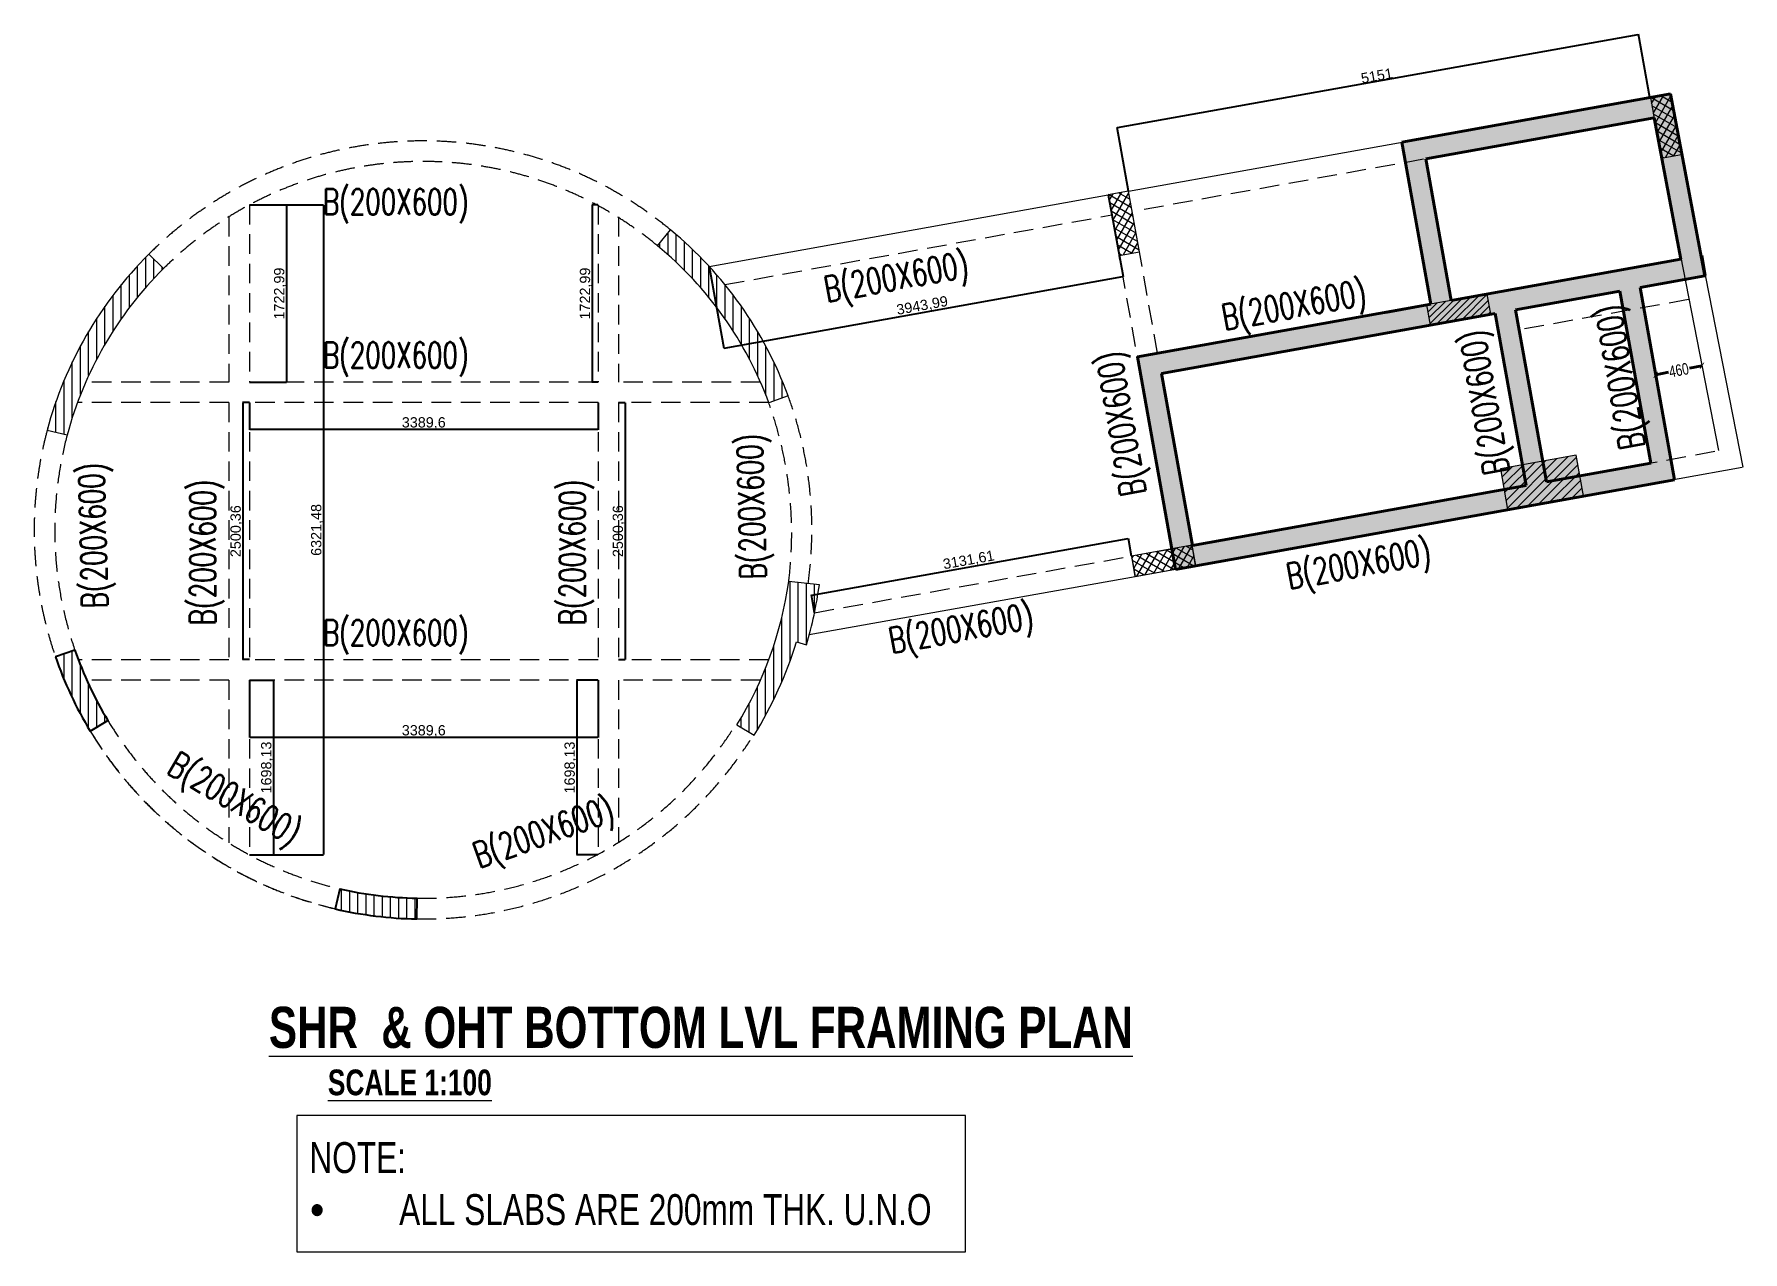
# Model space of a CAD drawing. Header units: millimetres. Extents: x 18953 to 35573, y 4840 to 16684.
import ezdxf

# ---------------------------------------------------------------- set-up
doc = ezdxf.new("R2010")
doc.units = ezdxf.units.MM
doc.linetypes.add('CONTINOUS', pattern=[0])
doc.linetypes.add('HIDDEN', pattern=[9.525, 6.35, -3.175])
for name, color, linetype, lineweight in [('G-ANNO-TEXT', 7, 'Continuous', 18), ('S-BEAM-IDEN', 2, 'Continuous', 9), ('S-COL HATCH', 8, 'Continuous', 0), ('S-COLUMN', 6, 'Continuous', 9), ('STR-BEAM', 4, 'CONTINOUS', 18), ('STR-RC WALL HATCH', 9, 'Continuous', 20), ('Wall', 2, 'Continuous', 40)]:
    doc.layers.add(name, color=color, linetype=linetype, lineweight=lineweight)
doc.styles.add('MtXpl_Swis721_LtCn_B', font='')
doc.styles.add('MtXpl_Symbol', font='symbol.ttf')
doc.styles.add('ROMANS', font='romans.shx', dxfattribs={"width": 0.65})
doc.styles.add('SOBHA', font='swisscl.ttf')
doc.styles.get("Standard").update_dxf_attribs({"font": 'arial.ttf'})
doc.styles.get('MtXpl_Swis721_LtCn_B').set_extended_font_data('Swis721 LtCn BT', bold=True)
doc.dimstyles.new('ISO-25', dxfattribs={"dimtxt": 100, "dimasz": 2.5, "dimexe": 1.25, "dimexo": 0.625, "dimtad": 1, "dimtxsty": 'Standard', "dimcen": 2.5, "dimadec": 0, "dimazin": 0, "dimtfac": 1, "dimtmove": 0, "dimatfit": 3, "dimfxl": 1, "dimarcsym": 0})

# ---------------------------------------------------------------- blocks, each defined once
blk = doc.blocks.new('_ArchTick')
at = {"color": 0, "linetype": 'ByBlock', "const_width": 0.15}
blk.add_lwpolyline([(-0.5, -0.5), (0.5, 0.5)], dxfattribs=at)
blk = doc.blocks.new('*D60')
at = {"color": 0, "lineweight": -2, "transparency": 16777216}
for p, q in [((21048, 13099), (21048, 12837)), ((24438, 13099), (24438, 12837)), ((24435, 12839), (21051, 12839))]:
    blk.add_line(p, q, dxfattribs=at)
at = {"color": 0, "transparency": 16777216}
for points in [[(21051, 12839), (21051, 12838), (21048, 12839)], [(24435, 12839), (24435, 12838), (24438, 12839)]]:
    blk.add_solid(points, dxfattribs=at)
at = {"layer": 'Defpoints', "color": 0, "transparency": 16777216}
for p in [(21048, 13100, 0), (24438, 13100, 0), (21048, 12839)]:
    blk.add_point(p, dxfattribs=at)
at = {"color": 0, "transparency": 16777216, "insert": (22743, 12899), "char_height": 100, "attachment_point": 5}
blk.add_mtext('3389,6', dxfattribs=at)
blk = doc.blocks.new('*D62')
at = {"color": 0, "lineweight": -2, "transparency": 16777216}
for p, q in [((21049, 15023), (21408, 15023)), ((21407, 15020), (21407, 13302)), ((21049, 13300), (21408, 13300))]:
    blk.add_line(p, q, dxfattribs=at)
at = {"color": 0, "transparency": 16777216}
for points in [[(21406, 15020), (21407, 15020), (21407, 15023)], [(21406, 13302), (21407, 13302), (21407, 13300)]]:
    blk.add_solid(points, dxfattribs=at)
at = {"layer": 'Defpoints', "color": 0, "transparency": 16777216}
for p in [(21048, 15023, 0), (21048, 13300, 0), (21407, 13300)]:
    blk.add_point(p, dxfattribs=at)
at = {"color": 0, "transparency": 16777216, "insert": (21346, 14161), "char_height": 100, "attachment_point": 5, "rotation": 90}
blk.add_mtext('1722,99', dxfattribs=at)
blk = doc.blocks.new('*D63')
at = {"color": 0, "lineweight": -2, "transparency": 16777216}
for p, q in [((24437, 15023), (24379, 15023)), ((24381, 15020), (24381, 13302)), ((24437, 13300), (24379, 13300))]:
    blk.add_line(p, q, dxfattribs=at)
at = {"color": 0, "transparency": 16777216}
for points in [[(24380, 15020), (24381, 15020), (24381, 15023)], [(24380, 13302), (24381, 13302), (24381, 13300)]]:
    blk.add_solid(points, dxfattribs=at)
at = {"layer": 'Defpoints', "color": 0, "transparency": 16777216}
for p in [(24438, 15023, 0), (24381, 13300), (24438, 13300, 0)]:
    blk.add_point(p, dxfattribs=at)
at = {"color": 0, "transparency": 16777216, "insert": (24320, 14161), "char_height": 100, "attachment_point": 5, "rotation": 90}
blk.add_mtext('1722,99', dxfattribs=at)
blk = doc.blocks.new('*D64')
at = {"color": 0, "lineweight": -2, "transparency": 16777216}
for p, q in [((24638, 13100), (24702, 13100)), ((24701, 13097), (24701, 10602)), ((24638, 10600), (24702, 10600))]:
    blk.add_line(p, q, dxfattribs=at)
at = {"color": 0, "transparency": 16777216}
for points in [[(24700, 13097), (24701, 13097), (24701, 13100)], [(24700, 10602), (24701, 10602), (24701, 10600)]]:
    blk.add_solid(points, dxfattribs=at)
at = {"layer": 'Defpoints', "color": 0, "transparency": 16777216}
for p in [(24638, 13100, 0), (24638, 10600, 0), (24701, 10600)]:
    blk.add_point(p, dxfattribs=at)
at = {"color": 0, "transparency": 16777216, "insert": (24640, 11850), "char_height": 100, "attachment_point": 5, "rotation": 90}
blk.add_mtext('2500,36', dxfattribs=at)
blk = doc.blocks.new('*D65')
at = {"color": 0, "lineweight": -2, "transparency": 16777216}
for p, q in [((21048, 13100), (20981, 13100)), ((20982, 13097), (20982, 10602)), ((21048, 10600), (20981, 10600))]:
    blk.add_line(p, q, dxfattribs=at)
at = {"color": 0, "transparency": 16777216}
for points in [[(20982, 13097), (20983, 13097), (20982, 13100)], [(20982, 10602), (20983, 10602), (20982, 10600)]]:
    blk.add_solid(points, dxfattribs=at)
at = {"layer": 'Defpoints', "color": 0, "transparency": 16777216}
for p in [(21048, 13100, 0), (20982, 10600), (21048, 10600, 0)]:
    blk.add_point(p, dxfattribs=at)
at = {"color": 0, "transparency": 16777216, "insert": (20922, 11850), "char_height": 100, "attachment_point": 5, "rotation": 90}
blk.add_mtext('2500,36', dxfattribs=at)
blk = doc.blocks.new('*D66')
at = {"color": 0, "lineweight": -2, "transparency": 16777216}
for p, q in [((21048, 10399), (21048, 9842)), ((24438, 10399), (24438, 9842)), ((24435, 9843), (21051, 9843))]:
    blk.add_line(p, q, dxfattribs=at)
at = {"color": 0, "transparency": 16777216}
for points in [[(21051, 9843), (21051, 9842), (21048, 9843)], [(24435, 9843), (24435, 9842), (24438, 9843)]]:
    blk.add_solid(points, dxfattribs=at)
at = {"layer": 'Defpoints', "color": 0, "transparency": 16777216}
for p in [(21048, 10400, 0), (24438, 10400, 0), (21048, 9843)]:
    blk.add_point(p, dxfattribs=at)
at = {"color": 0, "transparency": 16777216, "insert": (22743, 9904), "char_height": 100, "attachment_point": 5}
blk.add_mtext('3389,6', dxfattribs=at)
blk = doc.blocks.new('*D67')
at = {"color": 0, "lineweight": -2, "transparency": 16777216}
for p, q in [((21049, 10400), (21282, 10400)), ((21281, 10397), (21281, 8704)), ((21049, 8701), (21282, 8701))]:
    blk.add_line(p, q, dxfattribs=at)
at = {"color": 0, "transparency": 16777216}
for points in [[(21280, 10397), (21281, 10397), (21281, 10400)], [(21280, 8704), (21281, 8704), (21281, 8701)]]:
    blk.add_solid(points, dxfattribs=at)
at = {"layer": 'Defpoints', "color": 0, "transparency": 16777216}
for p in [(21048, 10400, 0), (21048, 8701, 0), (21281, 8701)]:
    blk.add_point(p, dxfattribs=at)
at = {"color": 0, "transparency": 16777216, "insert": (21220, 9551), "char_height": 100, "attachment_point": 5, "rotation": 90}
blk.add_mtext('1698,13', dxfattribs=at)
blk = doc.blocks.new('*D68')
at = {"color": 0, "lineweight": -2, "transparency": 16777216}
for p, q in [((24437, 10400), (24230, 10400)), ((24232, 10397), (24232, 8704)), ((24437, 8701), (24230, 8701))]:
    blk.add_line(p, q, dxfattribs=at)
at = {"color": 0, "transparency": 16777216}
for points in [[(24231, 10397), (24232, 10397), (24232, 10400)], [(24231, 8704), (24232, 8704), (24232, 8701)]]:
    blk.add_solid(points, dxfattribs=at)
at = {"layer": 'Defpoints', "color": 0, "transparency": 16777216}
for p in [(24438, 10400, 0), (24232, 8701), (24438, 8701, 0)]:
    blk.add_point(p, dxfattribs=at)
at = {"color": 0, "transparency": 16777216, "insert": (24171, 9551), "char_height": 100, "attachment_point": 5, "rotation": 90}
blk.add_mtext('1698,13', dxfattribs=at)
blk = doc.blocks.new('*D69')
at = {"color": 0, "lineweight": -2, "transparency": 16777216}
for p, q in [((26516, 11228), (29594, 11778)), ((29626, 11608), (29596, 11780)), ((26544, 11057), (26513, 11229))]:
    blk.add_line(p, q, dxfattribs=at)
at = {"color": 0, "transparency": 16777216}
for points in [[(29594, 11778), (29594, 11778), (29596, 11778)], [(26516, 11229), (26516, 11228), (26513, 11228)]]:
    blk.add_solid(points, dxfattribs=at)
at = {"layer": 'Defpoints', "color": 0, "transparency": 16777216}
for p in [(29596, 11778), (29627, 11607, 0), (26544, 11057, 0)]:
    blk.add_point(p, dxfattribs=at)
at = {"color": 0, "transparency": 16777216, "insert": (28044, 11563), "char_height": 100, "attachment_point": 5, "rotation": 10.1261}
blk.add_mtext('3131,61', dxfattribs=at)
blk = doc.blocks.new('*D70')
at = {"color": 0, "lineweight": -2, "transparency": 16777216}
for p, q in [((29401, 15122), (29544, 14326)), ((25519, 14424), (25662, 13629)), ((25664, 13630), (29541, 14327))]:
    blk.add_line(p, q, dxfattribs=at)
at = {"color": 0, "transparency": 16777216}
for points in [[(29541, 14328), (29541, 14327), (29544, 14328)], [(25664, 13631), (25664, 13630), (25662, 13630)]]:
    blk.add_solid(points, dxfattribs=at)
at = {"layer": 'Defpoints', "color": 0, "transparency": 16777216}
for p in [(29401, 15122, 0), (25519, 14424, 0), (29544, 14328)]:
    blk.add_point(p, dxfattribs=at)
at = {"color": 0, "transparency": 16777216, "insert": (27592, 14038), "char_height": 100, "attachment_point": 5, "rotation": 10.1921}
blk.add_mtext('3943,99', dxfattribs=at)
blk = doc.blocks.new('*D71')
at = {"color": 0, "lineweight": -2, "transparency": 16777216}
for p, q in [((29490, 15775), (34555, 16682)), ((34668, 16067), (34557, 16684)), ((29597, 15158), (29487, 15775))]:
    blk.add_line(p, q, dxfattribs=at)
at = {"color": 0, "transparency": 16777216}
for points in [[(34555, 16683), (34555, 16682), (34557, 16683)], [(29489, 15775), (29490, 15774), (29487, 15774)]]:
    blk.add_solid(points, dxfattribs=at)
at = {"layer": 'Defpoints', "color": 0, "transparency": 16777216}
for p in [(34557, 16683), (34668, 16066, 0), (29598, 15158, 0)]:
    blk.add_point(p, dxfattribs=at)
at = {"color": 0, "transparency": 16777216, "insert": (32013, 16279), "char_height": 100, "attachment_point": 5, "rotation": 10.1581}
blk.add_mtext('5151', dxfattribs=at)
blk = doc.blocks.new('*D72')
at = {"color": 0, "lineweight": -2, "transparency": 16777216}
for p, q in [((21050, 15023), (21768, 15023)), ((21767, 15020), (21766, 8704)), ((21049, 8701), (21767, 8701))]:
    blk.add_line(p, q, dxfattribs=at)
at = {"color": 0, "transparency": 16777216}
for points in [[(21766, 15020), (21767, 15020), (21767, 15023)], [(21766, 8704), (21766, 8704), (21766, 8701)]]:
    blk.add_solid(points, dxfattribs=at)
at = {"layer": 'Defpoints', "color": 0, "transparency": 16777216}
for p in [(21049, 15023), (21048, 8701), (21766, 8701)]:
    blk.add_point(p, dxfattribs=at)
at = {"color": 0, "transparency": 16777216, "insert": (21706, 11862), "char_height": 100, "attachment_point": 5, "rotation": 89.9943}
blk.add_mtext('6321,48', dxfattribs=at)

msp = doc.modelspace()

# ---------------------------------------------------------------- hatches: boundary and pattern name
at = {"layer": 'S-COL HATCH'}
h = msp.add_hatch(color=256, dxfattribs=at)
h.dxf.hatch_style = 1
h.paths.add_polyline_path([(33952.657, 12587.655), (33214.492, 12454.943), (33285.272, 12061.255), (34023.437, 12193.967)])
at = {"layer": 'STR-RC WALL HATCH', "linetype": 'Continuous', "ltscale": 150}
h = msp.add_hatch(color=256, dxfattribs=at)
h.dxf.hatch_style = 1
h.paths.add_polyline_path([(34572.966, 14220.013), (35201.666, 14333.347), (34870.858, 16102.477), (32256.401, 15632.367), (32539.516, 14057.636), (32096.737, 13978.031), (29685.459, 13544.571), (30055.938, 11477.235), (34909.313, 12349.802)])
h.paths.add_polyline_path([(34376.105, 14184.642), (34677.043, 12511.468), (33663.294, 12329.221), (33362.357, 14002.395)], flags=16)
h.paths.add_polyline_path([(32736.36, 14093.026), (32488.635, 15470.913), (34709.415, 15870.179), (34969.432, 14494.801)], flags=16)
h.paths.add_polyline_path([(33165.513, 13967.006), (33466.45, 12293.832), (30218.52, 11709.923), (29917.583, 13383.097)], flags=16)

# ---------------------------------------------------------------- linework, layer by layer
at = {"color": 6, "ltscale": 25}
for p, q in [((19349.491, 10693.223), (19160.19, 10627.94)), ((19498.485, 9905.185), (19669.972, 10008.961)), ((21926.346, 8370.786), (21881.099, 8175.972)), ((22674.125, 8078.399), (22677.37, 8279.858))]:
    msp.add_line(p, q, dxfattribs=at)
for centre, radius, start, end in [((22739.236, 11863.658), 3586.124, 199.0491388, 211.1437621), ((22718.776, 11853.033), 3763.561, 198.9967407, 211.1683595), ((22745.255, 11987.564), 3708.328, 257.2422319, 268.951089), ((22737.115, 11861.802), 3783.928, 256.9251252, 269.0461614)]:
    msp.add_arc(centre, radius, start, end, dxfattribs=at)
at = {"layer": 'G-ANNO-TEXT', "color": 6}
msp.add_lwpolyline([(21508.394, 6167.446), (21508.394, 4840.294), (28013.649, 4840.294), (28013.649, 6167.446)], close=True, dxfattribs=at)
msp.add_lwpolyline([(21508.394, 6167.446), (21508.394, 4840.294), (28013.649, 4840.294), (28013.649, 6167.446)], close=True, dxfattribs=at)
at = {"layer": 'S-COL HATCH', "color": 30, "linetype": 'Continuous', "ltscale": 25}
for p, q in [((34900.282, 15938.818, 0), (34677.219, 16067.785, 0)), ((34900.281, 15938.819, 0), (34677.219, 16067.785, 0)), ((34684.304, 16009.849, 0), (34722.49, 16075.896, 0)), ((34684.305, 16009.849, 0), (34722.49, 16075.895, 0)), ((34914.998, 15856.96, 0), (34688.219, 15988.076, 0)), ((34914.998, 15856.96, 0), (34688.219, 15988.076, 0)), ((34701.703, 15913.076, 0), (34804.315, 16090.555, 0)), ((34701.703, 15913.076, 0), (34804.315, 16090.555, 0)), ((34719.101, 15816.302, 0), (34874.107, 16084.403, 0)), ((34719.102, 15816.302, 0), (34874.107, 16084.403, 0)), ((34736.5, 15719.529, 0), (34891.506, 15987.63, 0)), ((34736.5, 15719.529, 0), (34891.506, 15987.629, 0)), ((34885.565, 16020.676, 0), (34774.073, 16085.137, 0)), ((34885.564, 16020.677, 0), (34774.073, 16085.137, 0)), ((34929.715, 15775.102, 0), (34702.936, 15906.218, 0)), ((34929.715, 15775.102, 0), (34702.936, 15906.217, 0)), ((34944.432, 15693.244, 0), (34717.653, 15824.36, 0)), ((34944.432, 15693.244, 0), (34717.653, 15824.359, 0)), ((34753.898, 15622.756, 0), (34908.904, 15890.856, 0)), ((34753.899, 15622.756, 0), (34908.904, 15890.856, 0)), ((34771.297, 15525.982, 0), (34926.303, 15794.083, 0)), ((34771.297, 15525.982, 0), (34926.303, 15794.083, 0)), ((34959.149, 15611.386, 0), (34732.37, 15742.501, 0)), ((34959.149, 15611.386, 0), (34732.37, 15742.501, 0)), ((34973.866, 15529.528, 0), (34747.087, 15660.643, 0)), ((34973.866, 15529.528, 0), (34747.087, 15660.643, 0)), ((34820.601, 15484.393, 0), (34943.702, 15697.309, 0)), ((34820.601, 15484.393, 0), (34943.701, 15697.309, 0)), ((34900.353, 15498.681, 0), (34761.804, 15578.785, 0)), ((34900.353, 15498.681, 0), (34761.804, 15578.785, 0)), ((34803.5, 15481.329, 0), (34776.521, 15496.927, 0)), ((34803.499, 15481.329, 0), (34776.521, 15496.927, 0)), ((34902.426, 15499.052, 0), (34961.1, 15600.536, 0)), ((34902.426, 15499.052, 0), (34961.1, 15600.536, 0)), ((29411.032, 15064.954, 0), (29449.217, 15131, 0)), ((29428.43, 14968.18, 0), (29531.042, 15145.66, 0)), ((29445.829, 14871.407, 0), (29600.835, 15139.508, 0)), ((29612.292, 15075.781, 0), (29500.8, 15140.242, 0)), ((29627.009, 14993.923, 0), (29403.946, 15122.89, 0)), ((29641.726, 14912.065, 0), (29414.946, 15043.181, 0)), ((29656.443, 14830.207, 0), (29429.663, 14961.322, 0)), ((29463.227, 14774.634, 0), (29618.233, 15042.734, 0)), ((29671.16, 14748.349, 0), (29444.38, 14879.464, 0)), ((29685.877, 14666.491, 0), (29459.097, 14797.606, 0)), ((29480.626, 14677.86, 0), (29635.632, 14945.961, 0)), ((29498.024, 14581.087, 0), (29653.03, 14849.188, 0)), ((29700.594, 14584.633, 0), (29473.814, 14715.748, 0)), ((29627.081, 14553.786, 0), (29488.531, 14633.89, 0)), ((29547.328, 14539.498, 0), (29670.429, 14752.414, 0)), ((29629.153, 14554.157, 0), (29687.827, 14655.641, 0)), ((29530.227, 14536.434, 0), (29503.248, 14552.032, 0)), ((29678.886, 11413.553, 0), (29810.261, 11640.182, 0)), ((29760.761, 11428.176, 0), (29892.136, 11654.805, 0)), ((29842.636, 11442.799, 0), (29974.011, 11669.429, 0)), ((29869.159, 11650.701, 0), (30137.082, 11495.389, 0)), ((29924.511, 11457.423, 0), (30055.886, 11684.052, 0)), ((29965.952, 11667.989, 0), (30233.875, 11512.677, 0)), ((30006.386, 11472.046, 0), (30137.76, 11698.675, 0)), ((30062.745, 11685.277, 0), (30240.107, 11582.462, 0)), ((30088.261, 11486.669, 0), (30217.482, 11709.584, 0)), ((30159.538, 11702.565, 0), (30225.541, 11664.304, 0)), ((29630.882, 11583.975, 0), (29646.511, 11610.935, 0)), ((29633.926, 11566.87, 0), (29846.702, 11443.526, 0)), ((29648.123, 11487.101, 0), (29728.386, 11625.559, 0)), ((29648.492, 11485.028, 0), (29749.909, 11426.238, 0)), ((29675.572, 11616.126, 0), (29943.495, 11460.813, 0)), ((29772.365, 11633.414, 0), (30040.288, 11478.101, 0)), ((30170.135, 11501.293, 0), (30234.723, 11612.71, 0))]:
    msp.add_line(p, q, dxfattribs=at)
at = {"layer": 'S-COLUMN'}
for p, q in [((34870.858, 16102.477, 0), (34673.992, 16067.207, 0)), ((34870.858, 16102.477, 0), (34673.992, 16067.207, 0)), ((34673.992, 16067.207, 0), (34780.08, 15477.133, 0)), ((34673.992, 16067.207, 0), (34780.079, 15477.133, 0)), ((34976.945, 15512.403, 0), (34870.858, 16102.477, 0)), ((34976.945, 15512.403, 0), (34870.858, 16102.477, 0)), ((34780.079, 15477.133, 0), (34976.945, 15512.403, 0)), ((34780.08, 15477.133, 0), (34976.945, 15512.403, 0)), ((29597.585, 15157.581, 0), (29400.72, 15122.312, 0)), ((29597.585, 15157.581, 0), (29400.72, 15122.312, 0)), ((29703.672, 14567.508, 0), (29597.585, 15157.581, 0)), ((29703.672, 14567.508, 0), (29597.585, 15157.581, 0)), ((29400.72, 15122.312, 0), (29506.807, 14532.238, 0)), ((29400.72, 15122.312, 0), (29506.807, 14532.238, 0)), ((25016.811, 14625.262, 0), (25143.01, 14780.426, 0)), ((20067.616, 14542.827, 0), (20212.706, 14405.363, 0)), ((29506.807, 14532.238, 0), (29703.672, 14567.508, 0)), ((29506.807, 14532.238, 0), (29703.672, 14567.508, 0)), ((33087.184, 14156.1, 0), (32496.989, 14050.688, 0)), ((33122.229, 13959.194, 0), (33087.184, 14156.1, 0)), ((32496.989, 14050.688, 0), (32532.034, 13853.782, 0)), ((32532.034, 13853.782, 0), (33122.229, 13959.194, 0)), ((26286.681, 13167.173, 0), (26099.267, 13097.339, 0)), ((19273.691, 12782.467, 0), (19079.652, 12830.477, 0)), ((33952.657, 12587.655, 0), (33214.492, 12454.943, 0)), ((33952.657, 12587.654, 0), (33214.492, 12454.942, 0)), ((34023.437, 12193.967, 0), (33952.657, 12587.655, 0)), ((34023.437, 12193.966, 0), (33952.657, 12587.654, 0)), ((33214.492, 12454.943, 0), (33285.272, 12061.255, 0)), ((33214.492, 12454.942, 0), (33285.272, 12061.254, 0)), ((33285.272, 12061.255, 0), (34023.437, 12193.967, 0)), ((33285.272, 12061.254, 0), (34023.437, 12193.966, 0)), ((30215.394, 11712.54, 0), (29625.199, 11607.128, 0)), ((30216.908, 11712.811, 0), (29626.713, 11607.399, 0)), ((30250.438, 11515.634, 0), (30215.394, 11712.54, 0)), ((30251.952, 11515.905, 0), (30216.908, 11712.811, 0)), ((29625.199, 11607.128, 0), (29660.243, 11410.222, 0)), ((29626.713, 11607.399, 0), (29661.758, 11410.494, 0)), ((29660.243, 11410.222, 0), (30250.438, 11515.634, 0)), ((29661.758, 11410.494, 0), (30251.952, 11515.905, 0)), ((26590.956, 11329.305, 0), (26292.432, 11360.381, 0)), ((26292.432, 11360.381, 0), (26292.432, 11360.381, 0)), ((26367.607, 10772.695, 0), (26464.317, 10743.712, 0)), ((25787.462, 9965.082, 0), (25956.398, 9864.674, 0))]:
    msp.add_line(p, q, dxfattribs=at)
for centre, radius, start, end in [((22736.177, 11862.156, 0), 3582.743, 20.1670827, 50.4641557), ((22736.177, 11862.156, 0), 3782.743, 20.1813237, 50.4860137), ((22733.802, 11863.35, 0), 3779.967, 134.8575499, 165.1756799), ((22735.311, 11862.666, 0), 3581.738, 134.7727264, 165.1195608), ((22748.25, 11854.023, 0), 3578.395, 328.1380941, 352.0707276), ((22735.563, 11856.575, 0), 3891.281, 343.3820264, 352.2124402), ((22638.818, 11914.202, 0), 3899.603, 328.2931449, 342.978899)]:
    msp.add_arc(centre, radius, start, end, dxfattribs=at)
at = {"layer": 'STR-BEAM', "color": 4, "ltscale": 30}
for p, q in [((29597.585, 15157.581, 0), (34667.839, 16066.034, 0)), ((34780.68, 15473.933, 0), (35337.358, 12633.851, 0)), ((34976.945, 15512.403, 0), (35572.774, 12472.583, 0)), ((25518.967, 14424.426, 0), (29400.72, 15122.312, 0)), ((33395.978, 13808.132, 0), (33661.285, 12332.451, 0)), ((33728.237, 12140.894, 0), (35566.62, 12471.41, 0)), ((30251.952, 11515.905, 0), (33285.272, 12061.254, 0)), ((26492.939, 10844.55, 0), (29661.758, 11410.494, 0))]:
    msp.add_line(p, q, dxfattribs=at)
at = {"layer": 'STR-BEAM', "color": 4, "linetype": 'HIDDEN', "ltscale": 30}
for p, q in [((29749.777, 14981.737, 0), (34702.687, 15872.202, 0)), ((32736.288, 14093.428, 0), (32488.635, 15470.913, 0)), ((32539.404, 14058.263, 0), (32291.228, 15438.655, 0)), ((21048.261, 15022.925, 0), (21048.261, 13299.934, 0)), ((24437.857, 15022.925, 0), (24437.857, 13299.934, 0)), ((20848.261, 14907.581, 0), (20848.261, 13299.934, 0)), ((24637.857, 14907.581, 0), (24637.857, 13299.934, 0)), ((25671.159, 14248.581, 0), (29436.11, 14925.468, 0)), ((30019.318, 11677.723, 0), (29506.82, 14532.164, 0)), ((29881.022, 13579.729, 0), (29703.672, 14567.508, 0)), ((34376.014, 14185.224), (34640.305, 12705.425)), ((34572.966, 14220.013, 0), (34837.149, 12740.814)), ((32496.989, 14050.688, 0), (29881.022, 13579.729, 0)), ((35043.143, 14102.325, 0), (33395.978, 13808.132, 0)), ((29916.366, 13382.877, 0), (32532.426, 13853.852, 0)), ((33464.441, 12297.061, 0), (33199.094, 13772.968, 0)), ((20848.261, 13299.934, 0), (19454.594, 13299.934, 0)), ((24437.857, 13299.934, 0), (21048.261, 13299.934, 0)), ((26017.769, 13299.934, 0), (24637.857, 13299.934, 0)), ((30216.17, 11713.067, 0), (29916.366, 13382.877, 0)), ((20848.261, 13099.934, 0), (19374.059, 13099.934, 0)), ((20848.261, 13099.934, 0), (20848.261, 10599.57, 0)), ((24437.857, 13099.934, 0), (21048.261, 13099.934, 0)), ((21048.261, 13099.934, 0), (21048.261, 10599.57, 0)), ((24437.857, 13099.934, 0), (24437.857, 10599.57, 0)), ((26098.312, 13099.934, 0), (24637.857, 13099.934, 0)), ((24637.857, 13099.934, 0), (24637.857, 10599.57, 0)), ((33988.606, 12387.704, 0), (35331.205, 12632.679, 0)), ((29890.652, 11654.54, 0), (33249.49, 12258.416, 0)), ((26543.767, 11056.792, 0), (29626.594, 11607.378, 0)), ((20848.261, 10599.57, 0), (19383.291, 10599.57, 0)), ((24437.857, 10599.57, 0), (21048.261, 10599.57, 0)), ((26099.557, 10599.57, 0), (24637.857, 10599.57, 0)), ((20848.261, 10399.57, 0), (19465.594, 10399.57, 0)), ((20848.261, 10399.57, 0), (20848.261, 8816.857, 0)), ((24437.857, 10399.57, 0), (21048.261, 10399.57, 0)), ((21048.261, 10399.57, 0), (21048.261, 8701.443, 0)), ((24437.857, 10399.57, 0), (24437.857, 8701.443, 0)), ((26017.726, 10399.57, 0), (24637.857, 10399.57, 0)), ((24637.857, 10399.57, 0), (24637.857, 8816.857, 0))]:
    msp.add_line(p, q, dxfattribs=at)
for centre, radius, start, end in [((22736.056, 11865.326, 0), 3780.375, 50.4540312, 134.8077359), ((22736.057, 11865.324, 0), 3580.376, 50.4303933, 134.8111584), ((22732.802, 11864.279, 0), 3785.18, 352.0490049, 20.1335421), ((22574.024, 11826.08, 0), 3747.456, 352.8613562, 19.8301122), ((22737.057, 11861.472, 0), 3783.594, 165.160807, 199.0275824), ((22737.057, 11861.472, 0), 3583.594, 165.160807, 199.0275824), ((22741.401, 11866.468), 3589.444, 211.1642727, 256.87537), ((22742.588, 11869.045), 3792.223, 211.1891599, 256.8693327), ((22729.539, 11854.9), 3773.11, 211.4544329, 256.5473663), ((22738.243, 11854.987), 3777.133, 269.0273299, 327.3538023), ((22743.059, 11849.752), 3570.253, 268.9458259, 327.3771872)]:
    msp.add_arc(centre, radius, start, end, dxfattribs=at)
at = {"layer": 'STR-RC WALL HATCH', "color": 8, "linetype": 'Continuous', "ltscale": 150}
for p, q in [((25039.317, 14606.531), (25039.317, 14652.934)), ((25118.692, 14537.912), (25118.692, 14750.527)), ((25198.067, 14465.067), (25198.067, 14734.131)), ((25277.442, 14387.63), (25277.442, 14664.14)), ((20038.692, 14220.014), (20038.692, 14513.733)), ((20118.067, 14307.84), (20118.067, 14495.028)), ((25356.817, 14305.165), (25356.817, 14590.047)), ((25436.192, 14217.143), (25436.192, 14511.507)), ((19879.942, 14025.005), (19879.942, 14341.985)), ((19959.317, 14126.005), (19959.317, 14430.523)), ((20197.442, 14390.128), (20197.442, 14419.825)), ((25515.567, 14122.917), (25515.567, 14428.113)), ((25594.942, 14021.672), (25594.942, 14339.374)), ((19721.192, 13797.59), (19721.192, 14146.402)), ((19800.567, 13915.986), (19800.567, 14247.522)), ((25674.317, 13912.371), (25674.317, 14244.692)), ((25753.692, 13793.645), (25753.692, 14143.328)), ((32678.164, 13879.882, 0), (32925.505, 14127.223, 0)), ((32760.161, 13894.527, 0), (33007.502, 14141.868, 0)), ((32842.158, 13909.172, 0), (33087.471, 14154.485, 0)), ((19641.817, 13667.974), (19641.817, 14037.695)), ((25833.067, 13663.633), (25833.067, 14034.348)), ((32499.289, 14037.766, 0), (32515.52, 14053.997, 0)), ((32509.465, 13980.59, 0), (32597.517, 14068.643, 0)), ((32519.641, 13923.415, 0), (32679.514, 14083.288, 0)), ((32529.817, 13866.239, 0), (32761.511, 14097.933, 0)), ((32596.167, 13865.236, 0), (32843.508, 14112.578, 0)), ((32924.155, 13923.817, 0), (33097.647, 14097.309, 0)), ((33006.152, 13938.462, 0), (33107.823, 14040.133, 0)), ((33088.149, 13953.107, 0), (33117.999, 13982.957, 0)), ((19562.442, 13524.516), (19562.442, 13920.198)), ((25912.442, 13519.681), (25912.442, 13916.538)), ((19403.692, 13177.641), (19403.692, 13651.789)), ((19483.067, 13363.25), (19483.067, 13792.305)), ((25991.817, 13357.768), (25991.817, 13788.28)), ((26071.192, 13171.248), (26071.192, 13647.322)), ((19324.317, 12955.352), (19324.317, 13495.391)), ((26150.567, 13116.454), (26150.567, 13490.371)), ((19244.942, 12789.58), (19244.942, 13317.998)), ((26229.942, 13146.031), (26229.942, 13312.242)), ((19165.567, 12809.22), (19165.567, 13110.685)), ((19086.192, 12828.859), (19086.192, 12854.858)), ((33228.995, 12374.277, 0), (33330.52, 12475.803, 0)), ((33242.464, 12299.358, 0), (33438.283, 12495.177, 0)), ((33255.934, 12224.439, 0), (33546.045, 12514.551, 0)), ((33269.403, 12149.52, 0), (33653.808, 12533.925, 0)), ((33282.872, 12074.601, 0), (33761.571, 12553.3, 0)), ((33373.836, 12077.177, 0), (33869.333, 12572.674, 0)), ((33481.599, 12096.551, 0), (33955.712, 12570.664, 0)), ((33589.362, 12115.926, 0), (33969.181, 12495.745, 0)), ((33215.525, 12449.196, 0), (33222.758, 12456.428, 0)), ((33697.124, 12135.3, 0), (33982.651, 12420.826, 0)), ((33804.887, 12154.674, 0), (33996.12, 12345.907, 0)), ((33912.649, 12174.048, 0), (34009.59, 12270.988, 0)), ((34020.412, 12193.422, 0), (34023.059, 12196.069, 0)), ((26306.035, 10588.147, 0), (26306.035, 11358.965, 0)), ((26385.41, 10767.36, 0), (26385.41, 11350.702, 0)), ((26464.785, 10745.281, 0), (26464.785, 11342.439, 0)), ((26544.16, 11058.665, 0), (26544.16, 11334.176, 0)), ((26226.66, 10386.363, 0), (26226.66, 11014.04, 0)), ((19244.942, 10404.977), (19244.942, 10657.168)), ((19324.317, 10227.599), (19324.317, 10684.541)), ((26147.285, 10211.979, 0), (26147.285, 10735.332, 0)), ((19165.567, 10612.431), (19165.567, 10629.794)), ((19403.692, 10071.29), (19403.692, 10546.679)), ((26067.91, 10057.261, 0), (26067.91, 10518.072, 0)), ((19483.067, 9930.905), (19483.067, 10361.11)), ((25988.535, 9917.63, 0), (25988.535, 10335.648, 0)), ((19562.442, 9943.889), (19562.442, 10199.847)), ((25909.16, 9892.75, 0), (25909.16, 10176.657, 0)), ((19641.817, 9991.923), (19641.817, 10056.372)), ((25829.785, 9939.927, 0), (25829.785, 10034.943, 0)), ((21943.692, 8161.993), (21943.692, 8366.902)), ((22023.067, 8145.857), (22023.067, 8350.238)), ((22102.442, 8131.48), (22102.442, 8335.375)), ((22181.817, 8118.842), (22181.817, 8322.29)), ((22261.192, 8107.923), (22261.192, 8310.966)), ((22340.567, 8098.71), (22340.567, 8301.384)), ((22419.942, 8091.191), (22419.942, 8293.533)), ((22499.317, 8085.354), (22499.317, 8287.401)), ((22578.692, 8081.192), (22578.692, 8282.979)), ((22658.067, 8078.7), (22658.067, 8280.262))]:
    msp.add_line(p, q, dxfattribs=at)
at = {"layer": 'Wall', "ltscale": 20}
for p, q in [((32256.401, 15632.367, 0), (34870.858, 16102.477, 0)), ((34870.858, 16102.477, 0), (35201.666, 14333.347, 0)), ((32488.635, 15470.913, 0), (34709.415, 15870.179, 0)), ((32256.401, 15632.367, 0), (32539.516, 14057.636, 0)), ((32488.635, 15470.913, 0), (32736.36, 14093.026, 0)), ((35201.666, 14333.347, 0), (34572.966, 14220.013, 0))]:
    msp.add_line(p, q, dxfattribs=at)
at = {"layer": 'Wall', "ltscale": 25}
for p, q in [((34709.415, 15870.179, 0), (34969.432, 14494.801, 0)), ((34969.432, 14494.801, 0), (32736.36, 14093.026, 0))]:
    msp.add_line(p, q, dxfattribs=at)
at = {"layer": 'Wall', "ltscale": 10}
for p, q in [((35207.819, 14334.52, 0), (35172.43, 14531.364, 0)), ((34376.105, 14184.642, 0), (33362.357, 14002.395, 0)), ((34677.043, 12511.468, 0), (34376.105, 14184.642, 0)), ((34909.313, 12349.802, 0), (34572.966, 14220.013, 0)), ((32539.51, 14057.672, 0), (29685.459, 13544.571, 0)), ((33165.513, 13967.006, 0), (29917.583, 13383.097, 0)), ((32539.516, 14057.636, 0), (32096.737, 13978.031, 0)), ((33466.45, 12293.832, 0), (33165.513, 13967.006, 0)), ((33362.357, 14002.395, 0), (33663.294, 12329.221, 0)), ((29685.459, 13544.571, 0), (30055.938, 11477.235, 0)), ((29917.583, 13383.097, 0), (30218.52, 11709.923, 0)), ((33663.294, 12329.221, 0), (34677.043, 12511.468, 0)), ((30055.938, 11477.235, 0), (34909.313, 12349.802, 0)), ((30218.52, 11709.923, 0), (33466.45, 12293.832, 0))]:
    msp.add_line(p, q, dxfattribs=at)
at = {"layer": 'Wall', "color": 8, "ltscale": 5}
for p, q in [((35173.478, 13469.944), (35173.146, 13471.638)), ((34723.525, 13381.75), (34723.193, 13383.444)), ((34725.597, 13371.177), (34848.507, 13395.268)), ((35175.55, 13459.371), (35052.64, 13435.28))]:
    msp.add_line(p, q, dxfattribs=at)

# ---------------------------------------------------------------- block references
at = {"layer": 'Wall', "color": 8, "ltscale": 5, "xscale": 50, "yscale": 50, "zscale": 50}
for p, rotation in [((35175.55, 13459.371), 11.08983049930058), ((34725.597, 13371.177), 191.0898304993004)]:
    msp.add_blockref('_ArchTick', p, dxfattribs=dict(at, rotation=rotation))

# ---------------------------------------------------------------- texts
at = {"layer": 'G-ANNO-TEXT', "color": 6}
for s, height, style, p in [('%%USHR  & OHT BOTTOM LVL FRAMING PLAN', 400, 'MtXpl_Swis721_LtCn_B', (21236.761, 6823.559)), ('NOTE:', 300, 'SOBHA', (21630.281, 5607.114)), ('NOTE:', 300, 'SOBHA', (21630.281, 5607.114)), ('ALL SLABS ARE 200mm THK. U.N.O', 300, 'SOBHA', (22503.672, 5101.216)), ('ALL SLABS ARE 200mm THK. U.N.O', 300, 'SOBHA', (22503.672, 5101.216)), ('·      ', 300, 'MtXpl_Symbol', (21635.467, 5101.216)), ('·      ', 300, 'MtXpl_Symbol', (21635.467, 5101.216))]:
    msp.add_text(s, height=height, dxfattribs=dict(at, style=style)).set_placement(p)
at = {"layer": 'G-ANNO-TEXT', "color": 1, "style": 'MtXpl_Swis721_LtCn_B'}
msp.add_text('%%USCALE 1:100', height=250, dxfattribs=at).set_placement((21809.906, 6363.393))
msp.add_text('%%USCALE 1:100', height=250, dxfattribs=at).set_placement((21809.906, 6363.393))
at = {"layer": 'S-BEAM-IDEN', "color": 3, "style": 'ROMANS', "width": 0.7}
for p in [(21761.902, 14928.885, 0), (21761.902, 13437.731, 0), (21761.902, 10737.367, 0)]:
    msp.add_text('B(200X600)', height=250, dxfattribs=at).set_placement(p)
for rotation, p in [(10.2610287, (26662.904, 14075.323)), (10.2610287, (30531.019, 13803.096)), (100.0384414, (34624.364, 12672.629, 0)), (100.0384414, (33302.577, 12425.9)), (100.0384414, (29769.131, 12218.863)), (91.4306814, (26071.803, 11385.107)), (91.4306814, (19668.336, 11102.896)), (90, (20718.1, 10935.404, 0)), (90, (24312.147, 10935.404, 0)), (10.2610287, (31159.053, 11284.849)), (10.2610287, (27292.683, 10659.555)), (329.5537817, (20231.574, 9502.772)), (19.5393486, (23279.334, 8568.701))]:
    msp.add_text('B(200X600)', height=250, rotation=rotation, dxfattribs=at).set_placement(p)
at = {"layer": 'Wall', "color": 6, "ltscale": 5, "insert": (34950.573, 13415.274), "char_height": 112.5, "attachment_point": 5, "rotation": 11.0898305, "style": 'SOBHA'}
msp.add_mtext('\\A1;460', dxfattribs=at)

# ---------------------------------------------------------------- dimensions: what is measured, and where the dimension line sits
for p1, p2, distance, picture, middle in [((29597.585, 15157.581, 0), (34667.839, 16066.034, 0), 626.468, '*D71', (32013.11, 16279.328)), ((21048.886, 15022.925), (21048.261, 8701.443), 717.777, '*D72', (21705.63, 11862.119)), ((25518.967, 14424.426, 0), (29400.72, 15122.312, 0), -807.418, '*D70', (27591.971, 14038.454)), ((26543.767, 11056.792, 0), (29626.594, 11607.378, 0), 173.681, '*D69', (28043.969, 11562.835))]:
    dim = msp.add_aligned_dim(p1=p1, p2=p2, distance=distance, dimstyle='ISO-25')
    dim.commit()
    dim.dimension.update_dxf_attribs({"geometry": picture, "text_midpoint": middle})
for base, p1, p2, picture, middle in [((21406.685, 13299.934), (21048.261, 15022.925, 0), (21048.261, 13299.934, 0), '*D62', (21345.964, 14161.429)), ((24380.716, 13299.934), (24437.857, 15022.925, 0), (24437.857, 13299.934, 0), '*D63', (24319.996, 14161.429)), ((20982.302, 10599.57), (21048.261, 13099.934, 0), (21048.261, 10599.57, 0), '*D65', (20921.581, 11849.752)), ((24700.53, 10599.57), (24637.857, 13099.934, 0), (24637.857, 10599.57, 0), '*D64', (24639.809, 11849.752)), ((21280.722, 8701.443), (21048.261, 10399.57, 0), (21048.261, 8701.443, 0), '*D67', (21220.002, 9550.506)), ((24231.671, 8701.443), (24437.857, 10399.57, 0), (24437.857, 8701.443, 0), '*D68', (24170.95, 9550.506))]:
    dim = msp.add_linear_dim(base=base, p1=p1, p2=p2, angle=90, dimstyle='ISO-25')
    dim.commit()
    dim.dimension.update_dxf_attribs({"geometry": picture, "text_midpoint": middle})
for base, p1, p2, picture, middle in [((21048.261, 12838.698), (24437.857, 13099.934, 0), (21048.261, 13099.934, 0), '*D60', (22743.059, 12899.418)), ((21048.261, 9842.849), (24437.857, 10399.57, 0), (21048.261, 10399.57, 0), '*D66', (22743.059, 9903.57))]:
    dim = msp.add_linear_dim(base=base, p1=p1, p2=p2, dimstyle='ISO-25')
    dim.commit()
    dim.dimension.update_dxf_attribs({"geometry": picture, "text_midpoint": middle})

doc.saveas('drawing.dxf')
